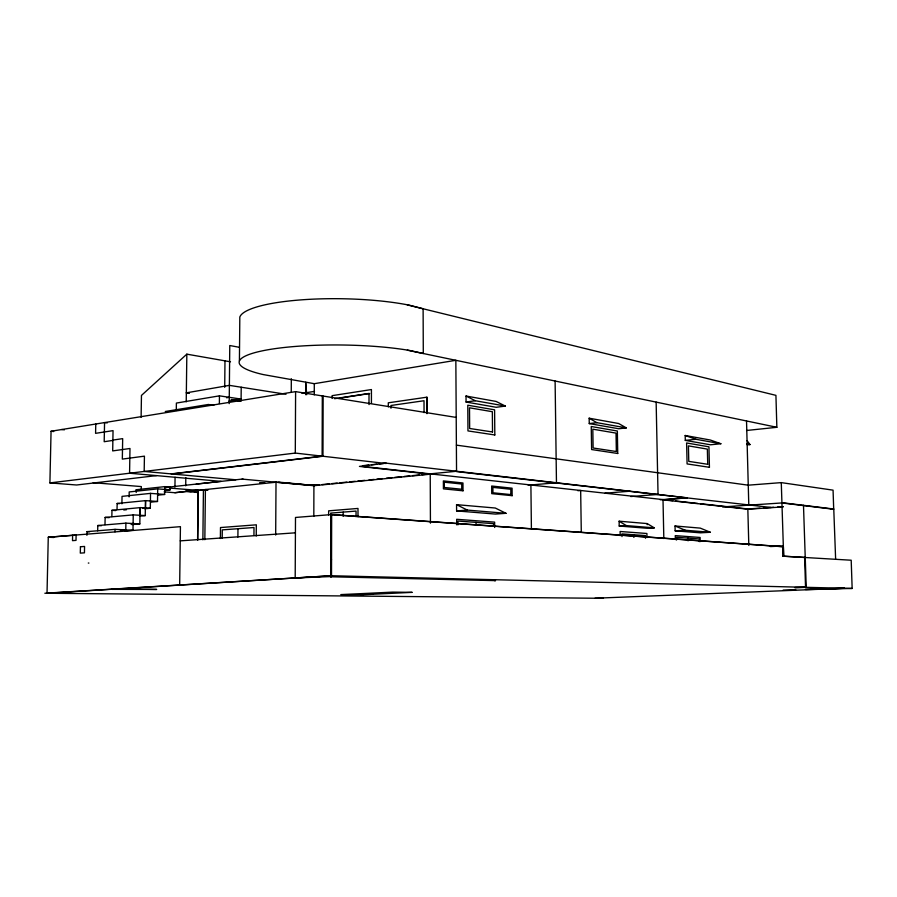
<?xml version="1.0" encoding="UTF-8"?>
<svg xmlns="http://www.w3.org/2000/svg" width="897" height="897" viewBox="0 0 897 897"><rect width="100%" height="100%" fill="white"/><g stroke="black" fill="none" stroke-linecap="round" stroke-linejoin="round"><path stroke-width="1.35" d="M356.042 516.65L356.042 511.077L330.713 513.106L330.668 576.782L495.424 580.617L495.424 579.742L494.606 579.765L494.617 580.651L495.424 580.617M357.993 516.728L357.993 508.442L328.65 510.842L328.638 514.979M331.509 576.536L331.655 514.564L783.384 546.688L783.653 556.174L782.946 556.196L782.666 546.722L330.825 514.631L295.494 517.457L295.191 577.971L331.509 576.536L330.668 576.782M332.114 398.447L332.125 395.655L371.425 389.545L371.436 403.415M343.17 516.257L343.181 512.109M305.653 394.691L305.709 382.234L306.707 394.725M313.815 516.302L313.916 484.873M314.264 394.837L314.298 383.692L455.844 360.302L456.551 471.598L770.893 507.455M322.315 395.925L322.124 456.147L171.114 473.896M323.144 396.059L322.965 456.248L171.955 473.975M275.682 535.038L276.018 481.891M291.256 392.37L291.323 378.758M295.606 391.63L51.062 431.255L49.907 482.911L295.292 453.075L295.606 391.63L456.203 417.419M253.941 535.475L253.997 527.514L222.288 529.88L222.209 538.166M256.239 536.025L256.329 524.823L220.494 527.548L220.382 538.492M229.206 403.628L229.767 345.524L239.364 347.307M239.421 360.908L239.813 317.067A102.292 21.606 1 0 1 303.377 299.71A102.292 21.606 1 0 1 409.525 305.227L423.115 308.781L423.294 353.508L409.671 350.48A102.594 18.568 0.7 0 0 270.031 349.415A102.594 18.568 0.7 0 0 263.27 374.576L314.286 383.692M237.896 537.079L237.974 528.703M228.993 401.049L241.102 399.075L241.215 387.224M204.841 539.714L205.413 489.538L208.171 489.762M219.373 403.482L219.451 395.846L241.102 399.075M224.71 387.347L224.979 360.841M186.228 401.856L186.834 354.158L230.495 361.805M185.713 485.838L185.814 477.664M197.609 490.042L174.87 492.711L164.117 491.859M197.598 540.084L198.181 490.412L207.566 490.054M197.699 540.072L198.282 490.401L169.365 488.046M202.879 539.848L203.428 489.74M150.718 502.141L157.513 501.468L157.704 488.876L170.071 489.84L170.105 487.026L164.756 486.623L136.243 489.728L136.198 492.487M157.85 495.155L164.644 494.449L164.756 486.623M174.937 487.105L175.072 477.294M176.283 410.478L176.384 403.067L219.451 395.846M179.669 585.091L180.432 526.662L48.27 537.247L47.025 593.265L331.509 575.739L852.15 588.443L851.197 560.221L782.946 556.196M124.952 530.923L132.991 530.284L133.249 514.878L145.236 515.584L145.46 500.649M141.109 417.329L141.457 395.42L186.834 354.158M131.792 524.588L139.831 523.915L140.089 507.635M140.167 515.27L140.28 507.612L145.348 507.949M141.289 488.91L141.322 486.578L93.176 482.687M142.657 508.207L145.549 507.937L145.662 500.627L157.513 501.468M144.877 508.767L150.315 508.251L150.539 493.372L164.644 494.449M111.856 516.571L111.968 510.315L140.28 507.612M115.018 531.854L115.063 529.365L132.991 530.284M117.047 509.44L117.148 503.475L145.662 500.627M121.902 503.8L122.037 496.366L150.539 493.372M139.831 523.915L125.894 523.142L125.782 529.914L120.422 530.34M129.112 496.882L129.19 491.948L157.704 488.876M86.897 535.307L87.087 531.629M95.766 424.012L95.587 433.341L113.044 430.627L112.686 450.911L129.987 448.489L129.572 473.224L221.133 481.364L165.272 487.475M97.683 530.833L97.784 525.53L125.894 523.142M104.994 524.7L105.128 517.423L133.249 514.878M72.623 535.318L72.511 540.644L76.01 540.386L76.11 535.049L48.27 537.247L53.798 537.494M189.065 393.245L186.341 392.841L229.385 385.362L285.997 394.276M226.571 397.752L229.262 397.304M165.283 411.499L208.373 404.48L213.856 405.253M301.975 393.391L314.511 391.384M334.626 398.694L369.003 393.424L369.003 404.581M339.436 398.178L369.687 393.536M112.876 440.091L122.676 438.633L122.328 459.096L144.428 456.158L144.182 471.441L235.788 479.783M112.876 440.427L104.198 441.705L104.557 422.588L107.225 422.913M388.345 406.846L388.289 402.809L426.916 397.192L426.983 413.685L426.871 397.192M466.07 402.024L475.298 400.735L505.347 406.072L496.187 407.294L466.07 402.024L466.025 396.026L496.131 401.441L505.347 406.072M589.251 423.586L596.875 422.678L626.297 427.891L618.672 423.519L589.161 418.204L589.251 423.586L618.762 428.744L626.297 427.891M156.47 475.612L76.593 484.997L49.907 482.911M363.442 465.61L368.779 465.027M371.448 464.736L376.785 464.153M379.453 463.872L386.136 463.144L687.192 497.813L663.018 499.853L747.84 509.204L783.126 506.906M242.997 478.998L196.241 484.088M386.136 463.144L359.439 466.395L430.224 474.199L313.928 485.703L242.089 479.099M166.001 487.475L170.105 487.026M164.723 489.448L170.071 489.84L164.6 490.412M746.551 430.482L776.858 427.297L775.927 395.353L407.216 304.879M174.87 492.711L276.018 482.216L314.298 485.546M685.297 440.393L695.915 439.295L720.874 443.746L710.413 444.789L685.297 440.393L685.185 435.493L710.289 440.012L720.874 443.746M319.455 484.84L307.738 484.817M322.225 484.559L329.143 483.875M331.912 483.606L337.194 483.079M339.963 482.81L346.881 482.126M349.651 481.846L355.178 481.297M357.948 481.027L364.866 480.344M369.015 479.929L374.195 479.413M376.931 479.144L382.391 478.606M386.495 478.191L391.955 477.653M394.691 477.383L401.52 476.711M404.255 476.43L409.727 475.892M412.452 475.623L419.291 474.95M422.016 474.67L456.539 471.25M747.235 444.856L750.015 444.587L747.066 440.629M123.764 510.001L126.466 509.743M139.831 516.067L145.236 515.584M528.154 485.221L556.465 482.765L555.108 381.023M130.424 523.77L133.619 523.5M577.903 490.715L580.662 490.491L581.29 532.246M115.063 529.365L86.964 531.641L89.644 531.764M330.825 514.631L331.655 514.564M605.038 493.182L629.885 491.22M830.914 509.193L833.694 509.014L833.066 490.154L781.276 482.62L748.255 485.176L456.382 445.136M630.748 496.534L658.039 494.46L656.144 402.103M456.607 510.909L467.348 510.09L505.998 513.308L495.312 508.027L456.562 504.652L456.607 510.909L495.368 514.071L505.998 513.308M660.237 499.786L687.192 497.813M180.241 540.857L295.416 532.818M746.035 505.089L748.793 504.91M749.186 508.868L760.039 508.162M764.109 507.893L773.606 507.276M777.677 507.007L783.115 506.659M722.623 506.917L781.859 502.948L833.773 509.272L835.634 559.291M619.21 526.034L626.285 525.597L654.261 527.862L647.186 523.579L619.121 521.202L619.21 526.034L647.275 528.277L654.261 527.862M675.149 530.822L685.263 530.25L710.39 532.28L700.288 528.12L675.037 525.978L675.149 530.822L700.4 532.829L710.39 532.28M360.583 594.834L412.216 592.356L392.684 592.11L340.882 594.633L363.363 594.677M370.136 594.375L372.86 594.229M330.701 559.795L331.542 559.75M770.377 546.565L782.969 545.981M782.666 546.722L783.384 546.688M331.509 575.739L44.85 593.242L603.446 598.31M330.668 576.121L331.509 576.087M595.003 598.232L844.526 588.275L829.164 588.645M795.202 587.591L806.235 587.322L803.488 505.325M805.439 589.206L819.398 588.869M783.159 590.08L795.762 589.778M805.562 589.542L852.15 588.443M794.54 587.58L806.235 587.322M88.298 563.047L88.881 563.058M97.784 525.53L101.383 525.72M783.417 556.174L805.327 557.474L804.62 557.497L805.54 587.333M105.128 517.423L109.154 517.659M111.968 510.315L115.758 510.561M145.549 507.937L150.315 508.251M117.148 503.475L119.525 503.643M136.243 489.728L140.1 490.031M191.139 491.724L185.634 491.276L198.248 492.588M195.254 492.049L198.013 492.274M164.947 486.914L170.105 487.34M278.732 482.149L285.493 482.765M288.206 483.012L294.967 483.64M297.681 483.887L304.442 484.515M51.062 431.255L53.719 431.547M362.209 466.35L672.716 500.661M675.486 500.963L697.675 503.419M700.456 503.722L730.674 507.063M731.986 507.209L746.517 508.812M61.714 429.528L64.371 429.831M295.292 453.075L386.136 463.502M781.859 502.679L833.694 509.014M186.341 392.841L188.975 393.234M232.536 399.658L240.407 400.824M231.224 399.58L240.878 401.004M231.482 399.535L241.114 400.959M746.584 443.959L750.015 444.587M407.35 350.189L776.858 427.297M685.185 435.493L695.915 439.295M675.037 525.978L685.263 530.25M456.562 504.652L467.348 510.09M466.025 396.026L475.298 400.735M589.161 418.204L596.875 422.678M619.121 521.202L626.285 525.597M783.653 556.174L781.276 482.62M746.528 420.973L748.793 505.168M747.829 508.958L748.816 545.477M700.209 541.597L700.12 537.471L675.262 535.61L675.351 539.602M699.301 541.631L699.234 538.929L676.506 537.269L676.562 540.039M688.01 538.11L688.066 540.846M663.006 499.584L663.825 538.548M647.186 523.579L647.208 524.678M646.995 537.561L646.905 533.491L620.107 531.495L620.175 535.666M645.481 538.245L645.425 535.587L621.935 533.894L621.991 536.608M633.82 534.747L633.876 537.438M530.901 484.985L531.394 528.255M494.684 527.492L494.628 522.132L456.663 519.296L456.696 524.835M493.597 526.393L493.574 523.657L457.93 521.045L457.952 524.857M476.027 522.379L476.049 525.149M430.224 473.863L430.437 523.164M424.057 412.631L424.012 400.735L390.969 405.478L390.98 408.247M80.438 546.733L80.304 553.113L84.441 552.844L84.565 546.452L80.438 546.733M259.693 483.091L264.85 483.102L259.693 483.091M118.326 588.97L111.89 589.363L156.683 589.441L118.326 588.97M463.02 490.805L443.421 488.865L443.376 480.904L462.964 482.978L463.02 490.805M512.153 495.682L491.735 493.653L491.668 486.017L512.075 488.181L512.153 495.682M461.764 489.246L444.262 487.486L444.239 482.182L461.731 484.021L461.764 489.246M510.853 494.583L492.958 492.789L492.902 487.385L510.797 489.257L510.853 494.583M494.819 434.967L467.965 430.919L467.786 405.209L494.595 409.828L494.819 434.967M617.741 453.49L591.616 449.543L591.246 426.512L617.349 431.009L617.741 453.49M709.437 467.303L687.091 463.928L686.609 442.961L708.944 446.818L709.437 467.303M492.52 431.973L469.658 428.486L469.512 407.81L492.341 411.701L492.52 431.973M616.351 451.527L593.119 447.995L592.816 429.17L616.026 433.116L616.351 451.527M707.722 464.287L688.773 461.372L688.425 445.876L707.352 449.094L707.722 464.287"/></g></svg>
